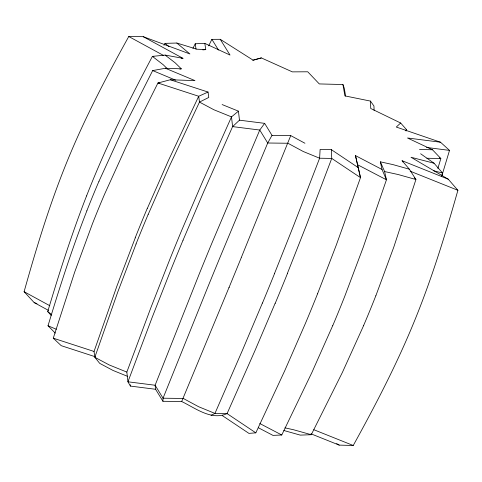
<?xml version="1.0" encoding="UTF-8"?>
<svg xmlns="http://www.w3.org/2000/svg" width="482" height="482" viewBox="0 0 482 482"><rect width="100%" height="100%" fill="white"/><g stroke="black" fill="none" stroke-linecap="round" stroke-linejoin="round"><path stroke-width="0.72" d="M275.168 303.214L255.014 350.522L227.076 413.616C211.255 420.738 195.469 408.127 181.684 401.518L162.946 401.289L163.049 398.21L207.838 287.013A922.217 77.108 -66.5 0 1 219.985 257.406L267.715 143.009L272.005 135.376L264.642 123.356L239.464 120.175L232.601 126.609L203.597 192.011L183.052 240.163M48.507 310.402L34.174 302.594L24.1 291.706C35.126 252.351 46.947 213.152 61.714 175.008A845.988 814.062 54.2 0 1 73.848 145.413C90.032 108.089 109.046 72.071 128.766 36.512L143.232 36.68L189.908 53.954L176.816 43.037L165.001 43.368L163.976 45.332M441.723 175.918L442.578 173.062L434.059 163.229L410.989 157.252L448.26 179.196L457.9 190.294C446.73 229.691 434.794 268.932 419.985 307.142A845.988 794.83 71.1 0 1 407.844 336.737C391.721 373.99 372.827 409.965 353.234 445.488L339.195 445.109L310.956 433.806M406.067 131.05L406.525 129.658L400.644 123.006L396.294 127.049L440.494 142.214L449.519 150.39L441.813 175.948M51.17 315.463L47.736 311.583C59.407 272.613 71.758 233.812 86.567 195.909M437.867 168.423L440.855 158.53L432.462 149.757L407.495 137.985L440.494 142.214M55.297 333.116L48.013 325.778C59.72 287.067 72.107 248.513 86.862 210.839M95.43 356.807L61.214 345.672L53.273 338.195L74.638 272.252L92.393 223.901A885.139 674.505 -51.3 0 1 104.534 194.306L126.109 146.757L157.939 83L170.273 79.759L194.987 80.621L165.398 68.251L152.68 70.583L120.645 133.869L98.997 181.244M127.344 376.255L113.065 370.471L99.714 363.362L94.815 357.283L94.044 351.456L116.945 286.013L135.267 237.849M162.946 401.289L155.584 389.275L130.405 386.088L127.941 381.804L126.838 372.08L150.98 307.42L169.754 259.539A1139.575 467.148 -61.5 0 1 181.865 229.944L202.452 181.925L231.499 116.885L238.445 111.161L222.124 104.558M304.949 143.256L290.742 135.599L241.241 257.671M375.846 295.803L393.854 246.923L415.924 179.509L409.357 169.206L402.108 160.717L448.26 179.196M136.081 243.97L117.753 292.056L94.815 357.283L109.227 364.952L126.838 372.08M317.548 293.833L336.322 244.977L360.494 177.635L355.469 155.602L382.027 169.471L386.437 179.798L363.253 247.218L344.829 296.105A956.927 619.454 -79.5 0 1 332.719 325.718M287.308 273.619L306.486 225.028L331.737 158.415L331.339 149.655L320.108 149.468L319.62 158.217L293.906 224.823L274.559 273.408M229.107 287.266L181.684 401.518M262.425 303.003L242.434 350.318L214.954 413.417L211.05 415.382M147.408 208.254L168.417 160.518L198.705 96.261L208.049 92.05L208.772 97.448L199.482 102.088L169.218 166.567L148.221 214.376M332.694 325.699L311.782 372.713L281.771 434.999L272.969 435.385L258.364 427.757M363.705 325.398L342.389 372.417L311.264 434.71L300.298 435.119L283.844 430.504M222.28 415.568L248.923 433.378L255.828 432.836L284.856 370.471L305.407 323.428A885.139 409.357 -74.9 0 0 317.548 293.833M208.67 45.868L211.875 39.355L220.256 39.313L253.062 60.13L261.334 57.912L292.345 71.872L307.739 71.788L319.301 83.928L342.937 84.537L344.25 88.152L345.624 96.081M192.939 48.339L195.234 43.766L204.832 43.398L230.022 55.062L220.256 39.313M264.642 123.356L259.768 130.044L211.622 243.778A1172.953 229.336 -65 0 0 199.482 273.372L155.108 385.238L155.584 389.275M405.483 130.628L406.525 129.658M261.334 57.912L252.767 60.346M179.87 69.125L181.304 68.83L175.207 62.871L165.139 55.093L152.402 56.382C133.309 92.424 114.818 128.827 98.708 166.314A1013.851 981.979 1.5 0 0 86.573 195.915M181.557 58.521L182.973 58.328L143.232 36.68M202.82 49.893L205.754 49.628L204.832 43.398M272.005 135.376L290.742 135.599M419.503 149.498L432.462 149.757M426.871 158.253L440.855 158.53L439.512 157.891M159.422 83.049L157.939 83L198.705 96.261L199.482 102.088L213.894 109.757L231.499 116.885L232.601 126.609L259.768 130.044L267.715 143.009L287.935 143.25L303.262 151.511L319.62 158.217L331.737 158.415L360.494 177.635L355.469 155.602M165.398 68.251L181.304 68.83M205.754 49.628L196.879 49.212L176.816 43.037M426.522 147.444L449.519 150.39M165.139 55.093L182.973 58.328M153.879 56.653L152.402 56.382L163.265 64.775L167.314 68.733M374.11 110.378L373.948 106.016L370.459 101.093L344.901 95.888L342.937 84.537M382.027 169.471L380.358 161.832L392.908 164.591L409.357 169.206M380.358 161.832L384.63 171.562L398.174 174.532L415.924 179.509L414.46 177.798M284.958 427.853L293.508 429.733L311.264 434.71M433.33 170.67L442.578 173.062M170.273 79.759L208.049 92.05M53.273 338.195L94.044 351.456M34.174 302.594L36.957 303.624M410.182 171.188L457.9 190.294M313.812 429.709L353.234 445.488M152.68 70.583L175.587 80.151M48.013 325.778L56.346 329.26M400.644 123.006L370.736 108.498L370.459 101.093M357.777 164.832L386.437 179.798L384.63 171.562M259.78 423.515L281.771 434.999M128.766 36.512L163.729 55.563M24.1 291.706L49.827 305.727M336.629 443.597L339.195 445.109M331.339 149.655L357.987 167.465M255.828 432.836L227.076 413.616L214.954 413.417L198.602 406.712L183.274 398.451L163.049 398.21L155.108 385.238L127.941 381.804L152.125 317.505L170.911 269.757A922.217 281.084 -63.3 0 1 183.046 240.169M420.635 153.758L434.059 163.229M47.736 311.583L51.737 314.674M165.001 43.368L168.959 46.67M402.108 160.717L402.862 161.922M211.875 39.355L218.509 50.056M195.234 43.766L196.029 49.14M238.445 111.161L239.464 120.175M130.248 384.702L130.405 386.088M86.844 210.833A956.927 842.885 -41.2 0 1 98.985 181.238M375.815 295.791A1013.851 868.245 88.8 0 1 363.681 325.38M241.193 257.858A1139.575 33.541 -68.1 0 1 229.046 287.471M135.195 237.837A1151.938 791.167 -54.6 0 1 147.335 208.242M136.032 243.97A1041.897 627.498 -57.3 0 1 148.173 214.37M274.595 273.475A1041.897 263.419 -71.3 0 1 262.455 303.076M287.374 273.704A1151.938 414.827 -73 0 1 275.234 303.298"/></g></svg>
